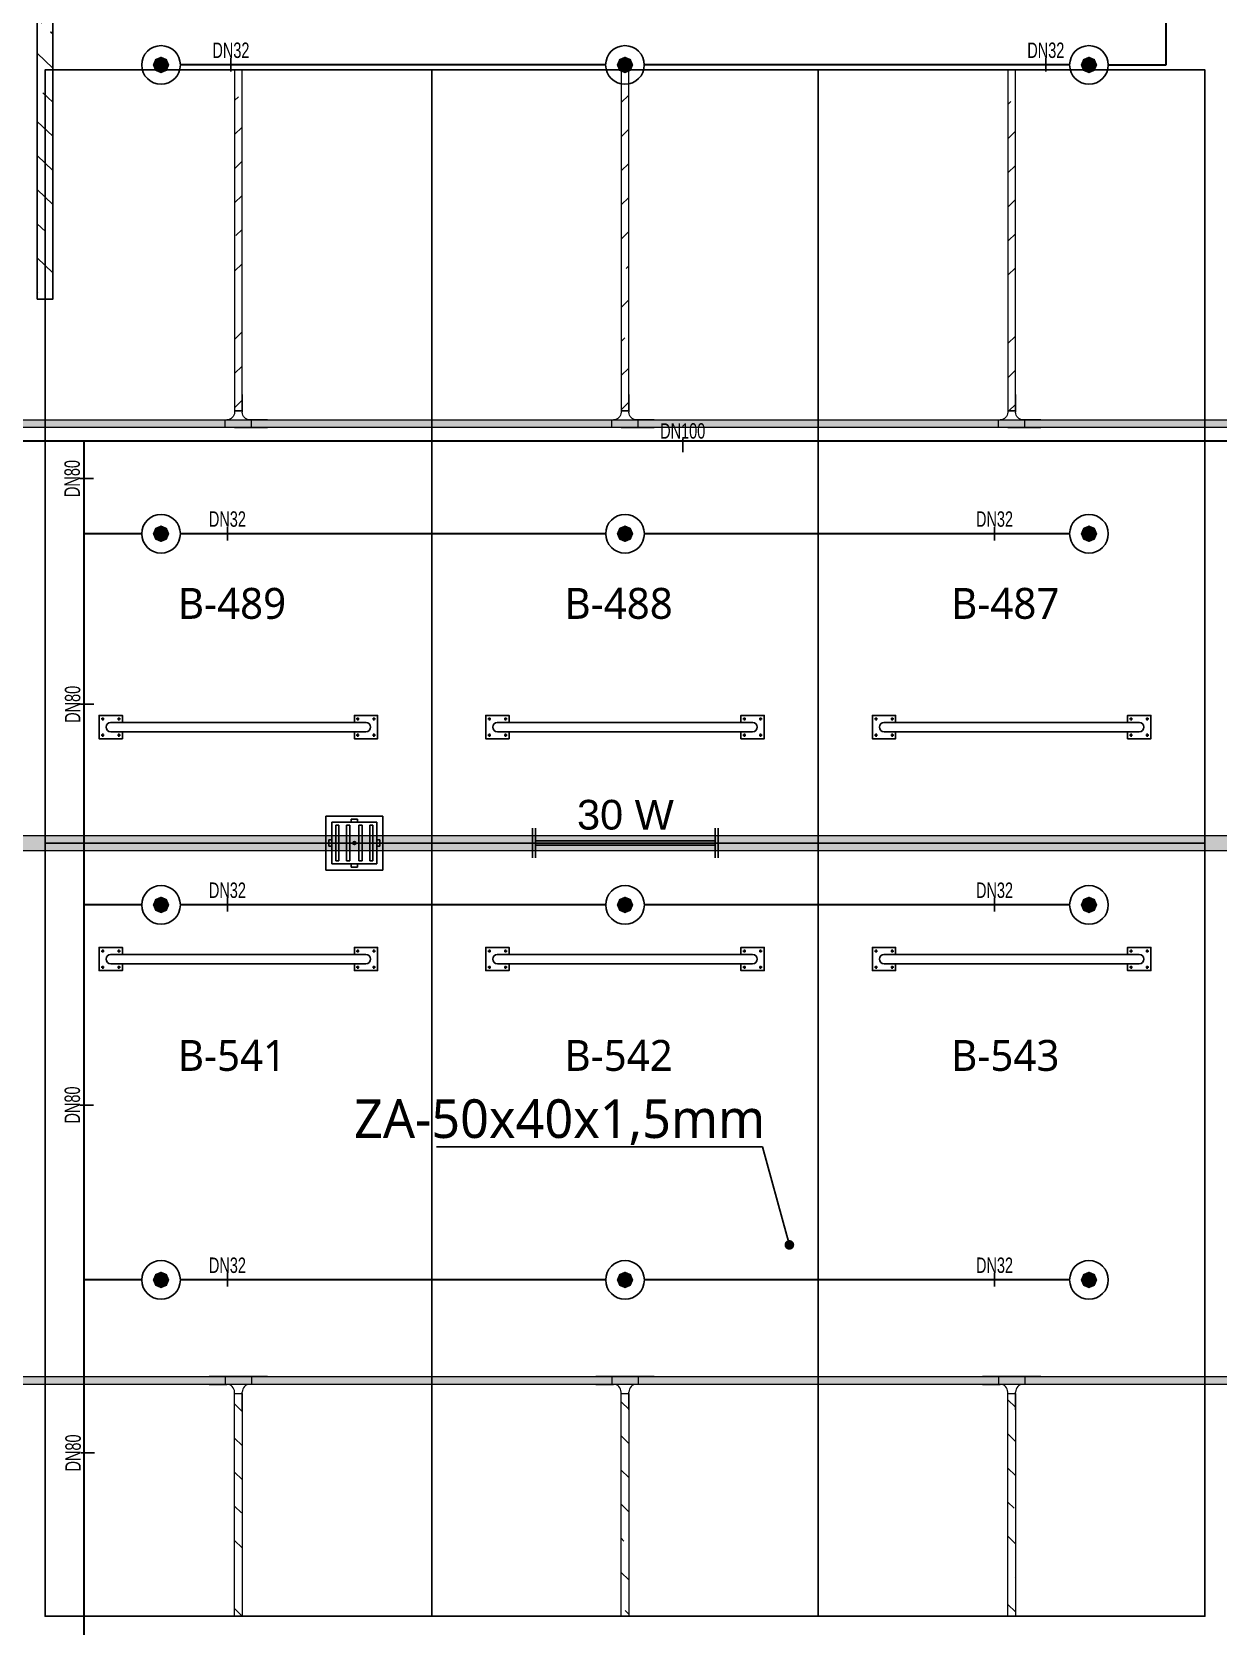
# Model space of a CAD drawing. Header units: millimetres. Extents: x -379292 to 1221486, y 92049 to 447512.
# Drawn here: x -149490 to -141820, y 159755 to 170064 of the extents above; entities that cross this region are included whole.
import ezdxf
from ezdxf import colors
from ezdxf.entities.mleader import LeaderData, LeaderLine
from ezdxf.enums import TextEntityAlignment as Align
from ezdxf.math import Vec2, Vec3

# ---------------------------------------------------------------- set-up
doc = ezdxf.new("R2010")
doc.units = ezdxf.units.MM
for name, color, linetype in [('-M-YNGN-BORUID', 7, 'Continuous'), ('-M-YNGN-BORUUZUN', 7, 'Continuous'), ('-M-YNGN-BORUYUK', 7, 'Continuous'), ('-M-YNGN-SPR-YUK', 7, 'Continuous'), ('-M-YNGN-ZON4-CAP-', 7, 'Continuous'), ('-M-YNGN-ZON4-SPR-', 7, 'Continuous'), ('-M-YNGN-ZON6-CAP-', 7, 'Continuous'), ('-M-YNGN-ZON6-SPR-', 7, 'Continuous'), ('04_RAIN INLET', 51, 'Continuous'), ('08_LAMP', 4, 'Continuous'), ('202-A-Y-MahalAd', 141, 'Continuous'), ('E_CT_ZA', 6, 'Continuous'), ('EYazı', 7, 'Continuous')]:
    doc.layers.add(name, color=color, linetype=linetype)
doc.layers.add('-M-YNGN-SPR-CAPCIZGI', color=188, linetype='Continuous', plot=False)
for name, color, linetype, lineweight in [('-M-YNGN-ZON4', 3, 'SP', 30), ('-M-YNGN-ZON6', 2, 'SP', 30), ('E_CT_AYDINLATMA', 3, 'Continuous', 9), ('E_CT_KIRMIZI', 1, 'Continuous', 9)]:
    doc.layers.add(name, color=color, linetype=linetype, lineweight=lineweight)
doc.styles.add('CIZGI', font='tahoma.ttf', dxfattribs={"width": 0.8, "oblique": 20})
doc.styles.add('HCAD', font='HCAD.SHX', dxfattribs={"width": 0.8, "height": 0.2})
doc.styles.add('PIPESIZE', font='hcad.shx', dxfattribs={"width": 0.8})
doc.styles.add('SPR-NOT', font='romans.shx')
doc.styles.get("Standard").update_dxf_attribs({"font": 'segoeuil.ttf'})
doc.styles.add('YAZI-2', font='arial.ttf', dxfattribs={"height": 2})
doc.linetypes.add('SP', pattern='A,2,-0.1,["SP",CIZGI,S=0.14,R=0.2,X=0,Y=-0.07],-0.255', length=2.355)

# ---------------------------------------------------------------- blocks, each defined once
blk = doc.blocks.new('202_Vida')
at = {"color": 0, "linetype": 'ByBlock', "ltscale": 0.2}
for points in [[(1, 0), (-1, 0)], [(0, 1), (0, -1)]]:
    blk.add_lwpolyline(points, dxfattribs=at)
at = {"color": 0, "linetype": 'ByBlock'}
for radius in [0.42, 0.23, 0.155]:
    blk.add_circle((0, 0), radius, dxfattribs=at)
blk = doc.blocks.new('202_Stoper')
at = {"color": 0, "linetype": 'ByBlock'}
for points in [[(-750, -30), (-750, -75), (-900, -75), (-900, 75), (-750, 75), (-750, 30)], [(750, -30), (750, -75), (900, -75), (900, 75), (750, 75), (750, 30)]]:
    blk.add_lwpolyline(points, dxfattribs=at)
blk.add_lwpolyline([(825, -30, 1), (825, 30), (-825, 30, 1), (-825, -30)], format="xyb", close=True, dxfattribs=at)
at = {"color": 0, "linetype": 'ByBlock', "yscale": 10, "zscale": 10, "rotation": 180}
for p, xscale in [((-877, 53), -10), ((-772, 53), 10), ((772, 53), -10), ((877, 53), 10)]:
    blk.add_blockref('202_Vida', p, dxfattribs=dict(at, xscale=xscale))
at = {"color": 0, "linetype": 'ByBlock', "yscale": 10, "zscale": 10}
for p, xscale in [((-877, -52), 10), ((-772, -52), -10), ((772, -52), 10), ((877, -52), -10)]:
    blk.add_blockref('202_Vida', p, dxfattribs=dict(at, xscale=xscale))
blk = doc.blocks.new('202_Mahalblok')
at = {"color": 0, "linetype": 'ByBlock', "flags": 128}
blk.add_lwpolyline([(0, 0), (0, 5000), (2500, 5000), (2500, 0)], close=True, dxfattribs=at)
at = {"color": 252}
blk.add_blockref('202_Stoper', (1250, 750), dxfattribs=at)
at = {"color": 0, "linetype": 'ByBlock', "ltscale": 25}
blk.add_attdef('MAHALNO', text='', height=200, dxfattribs=at).set_placement((1209, 1390), align=Align.BOTTOM_CENTER)
blk = doc.blocks.new('202_Izgara')
at = {"color": 8, "ltscale": 25}
blk.add_circle((0, 0), 0.1, dxfattribs=at)
at = {"layer": '04_RAIN INLET', "color": 8}
for p, q in [((1.85, 1.75), (-1.85, 1.75)), ((-1.85, 1.75), (-1.85, -1.75)), ((1.45, 1.35), (-1.45, 1.35)), ((-1.45, 1.35), (-1.45, -1.35)), ((-1.2, 1.15), (-1.2, -1.15)), ((-1, 1.15), (-1.2, 1.15)), ((-1, 1.15), (-1, -1.15)), ((-0.5, -1.15), (-0.5, 1.15)), ((-0.5, 1.15), (-0.3, 1.15)), ((-0.3, 1.15), (-0.3, -1.15)), ((0.3, 1.15), (0.3, -1.15)), ((0.5, 1.15), (0.3, 1.15)), ((0.5, -1.15), (0.5, 1.15)), ((1, 1.15), (1, -1.15)), ((1.2, 1.15), (1, 1.15)), ((1.2, 1.15), (1.2, -1.15)), ((1.45, -1.35), (1.45, 1.35)), ((1.85, -1.75), (1.85, 1.75)), ((-1.85, -1.75), (1.85, -1.75)), ((-1.45, -1.35), (1.45, -1.35)), ((-1, -1.15), (-1.2, -1.15)), ((-0.5, -1.15), (-0.3, -1.15)), ((0.5, -1.15), (0.3, -1.15)), ((1.2, -1.15), (1, -1.15))]:
    blk.add_line(p, q, dxfattribs=at)
at = {"layer": '04_RAIN INLET', "color": 8, "ltscale": 50}
for p, q in [((0.2, 1.55), (-0.2, 1.55)), ((-0.2, 1.35), (-0.2, 1.55)), ((0.2, 1.35), (0.2, 1.55)), ((-1.45, 0.2), (-1.65, 0.2)), ((1.65, 0.2), (1.45, 0.2)), ((-1.45, -0.2), (-1.65, -0.2)), ((1.65, -0.2), (1.45, -0.2)), ((-0.2, -1.55), (-0.2, -1.35)), ((0.2, -1.55), (0.2, -1.35))]:
    blk.add_line(p, q, dxfattribs=at)
at = {"layer": '04_RAIN INLET', "color": 8, "ltscale": 50, "extrusion": (-2.89798e-21, 1.6744e-09, 1)}
for points in [[(-1.65, 0.2), (-1.65, -0.2)], [(1.65, -0.2), (1.65, 0.2)]]:
    blk.add_lwpolyline(points, dxfattribs=at)
at = {"layer": '04_RAIN INLET', "color": 8, "ltscale": 50, "extrusion": (-2.89798e-21, 1.6744e-09, 1), "elevation": 0}
blk.add_lwpolyline([(-0.2, -1.55), (0.2, -1.55)], dxfattribs=at)
blk = doc.blocks.new('OtoParkBodrumKatMimari')
at = {"layer": '04_RAIN INLET', "xscale": 100, "yscale": 100, "zscale": 100, "rotation": 359.9999999845318}
blk.add_blockref('202_Izgara', (98950, 64000), dxfattribs=at)
at = {"layer": '202-A-Y-MahalAd', "color": 8, "ltscale": 25}
for p, values in [((96950, 64000), {'MAHALNO': 'B-489'}), ((99450, 64000), {'MAHALNO': 'B-488'}), ((101950, 64000), {'MAHALNO': 'B-487'})]:
    blk.add_blockref('202_Mahalblok', p, dxfattribs=at).add_auto_attribs(values)
ref = blk.add_blockref('202_Mahalblok', (96950, 64000), dxfattribs=dict(at, xscale=-1, rotation=180))
ref.add_attrib('MAHALNO', 'B-541', dxfattribs={"layer": '0', "color": 0, "linetype": 'ByBlock', "ltscale": 25, "height": 200}).set_placement((98159, 62467), align=Align.BOTTOM_CENTER)
ref = blk.add_blockref('202_Mahalblok', (99450, 64000), dxfattribs=dict(at, xscale=-1, rotation=180))
ref.add_attrib('MAHALNO', 'B-542', dxfattribs={"layer": '0', "color": 0, "linetype": 'ByBlock', "ltscale": 25, "height": 200}).set_placement((100659, 62467), align=Align.BOTTOM_CENTER)
ref = blk.add_blockref('202_Mahalblok', (101950, 64000), dxfattribs=dict(at, xscale=-1, rotation=180))
ref.add_attrib('MAHALNO', 'B-543', dxfattribs={"layer": '0', "color": 0, "linetype": 'ByBlock', "ltscale": 25, "height": 200}).set_placement((103159, 62467), align=Align.BOTTOM_CENTER)
blk = doc.blocks.new('SP-C-UP-12')
at = {"ltscale": 10}
blk.add_line((0, 0), (0, 0), dxfattribs=at)
at = {"color": 1, "linetype": 'Continuous'}
blk.add_circle((0, 0), 12.5, dxfattribs=at)
at = {"ltscale": 10}
for points in [[(-5.4, 0), (-3.8, 3.8), (-3.8, -3.8), (0, 5.4)], [(-3.8, -3.8), (0, 5.4), (0, -5.4), (3.8, 3.8)], [(0, -5.4), (3.8, 3.8), (3.8, -3.8), (5.4, 0)]]:
    blk.add_solid(points, dxfattribs=at)
at = {"layer": '-M-YNGN-SPR-YUK', "style": 'SPR-NOT', "width": 0.5, "flags": 9}
for tag, p in [('YUK', (0, 17.8)), ('CAP', (0, 14.4)), ('TIP', (0.2, 10.8))]:
    blk.add_attdef(tag, text='', height=2.5, dxfattribs=at).set_placement(p, align=Align.MIDDLE_CENTER)
blk = doc.blocks.new('SPRKL100')
at = {"layer": '-M-YNGN-SPR-CAPCIZGI'}
blk.add_line((0, 0.43), (0, -0.43), dxfattribs=at)
at = {"layer": '-M-YNGN-BORUID', "color": 0, "style": 'HCAD', "width": 0.8, "flags": 1}
blk.add_attdef('DIC', text='', height=0.4, dxfattribs=at).set_placement((0, -1.69), align=Align.CENTER)
at = {"layer": '-M-YNGN-BORUUZUN', "color": 0, "style": 'HCAD', "width": 0.7}
blk.add_attdef('BOY', text='', height=0.8, dxfattribs=at).set_placement((0, -1.08), align=Align.CENTER)
at = {"layer": '-M-YNGN-BORUYUK', "color": 6, "style": 'PIPESIZE', "width": 0.8}
blk.add_attdef('YUK', text='', height=0.5, dxfattribs=at).set_placement((0, 1.87), align=Align.CENTER)
at = {"color": 0, "style": 'PIPESIZE', "width": 0.7}
blk.add_attdef('CAP', text='', height=1, dxfattribs=at).set_placement((0, 0.45), align=Align.CENTER)
blk = doc.blocks.new('A$C69E781E7')
at = {"layer": '-M-YNGN-ZON4', "ltscale": 500}
for p, q in [((-3510.9, -7485.1), (-3510.9, -2137.6)), ((-3873.4, -7485.1), (-4148.4, -7485.1)), ((-3573.4, -7485.1), (-3848.4, -7485.1)), ((-3548.4, -7485.1), (-3510.9, -7485.1))]:
    blk.add_line(p, q, dxfattribs=at)
at = {"layer": '-M-YNGN-ZON4-CAP-'}
ref = blk.add_blockref('SPRKL100', (-4115.7, -7485.1), dxfattribs=dict(at, xscale=10, yscale=10, zscale=10))
ref.add_attrib('CAP', 'DN32', dxfattribs={"layer": '0', "color": 0, "height": 10, "style": 'PIPESIZE', "width": 0.7}).set_placement((-4115.7, -7480.6), align=Align.CENTER)
ref = blk.add_blockref('SPRKL100', (-3588.8, -7485.1), dxfattribs=dict(at, xscale=10, yscale=10, zscale=10))
ref.add_attrib('CAP', 'DN32', dxfattribs={"layer": '0', "color": 0, "height": 10, "style": 'PIPESIZE', "width": 0.7}).set_placement((-3588.8, -7480.6), align=Align.CENTER)
at = {"layer": '-M-YNGN-ZON4-SPR-'}
for p in [(-4160.9, -7485.1), (-3860.9, -7485.1), (-3560.9, -7485.1)]:
    blk.add_blockref('SP-C-UP-12', p, dxfattribs=at)
blk = doc.blocks.new('A$C69E8D8A3')
at = {"layer": '-M-YNGN-ZON6', "ltscale": 500}
for p, q in [((-1888.5, 6524.4), (3764, 6524.4)), ((634, 6524.4), (634, 1991.9)), ((671.5, 6464.4), (634, 6464.4)), ((971.5, 6464.4), (696.5, 6464.4)), ((1271.5, 6464.4), (996.5, 6464.4)), ((671.5, 6224.4), (634, 6224.4)), ((971.5, 6224.4), (696.5, 6224.4)), ((1271.5, 6224.4), (996.5, 6224.4)), ((671.5, 5981.9), (634, 5981.9)), ((971.5, 5981.9), (696.5, 5981.9)), ((1271.5, 5981.9), (996.5, 5981.9))]:
    blk.add_line(p, q, dxfattribs=at)
at = {"layer": '-M-YNGN-ZON6-CAP-'}
ref = blk.add_blockref('SPRKL100', (1021.3, 6521.4), dxfattribs=dict(at, xscale=10, yscale=10, zscale=10))
ref.add_attrib('CAP', 'DN100', dxfattribs={"layer": '0', "color": 0, "height": 10, "style": 'PIPESIZE', "width": 0.7}).set_placement((1021.3, 6525.9), align=Align.CENTER)
ref = blk.add_blockref('SPRKL100', (636, 6500.1), dxfattribs=dict(at, xscale=10.00000000000001, yscale=10.00000000000001, zscale=10.00000000000001, rotation=90))
ref.add_attrib('CAP', 'DN80', dxfattribs={"layer": '0', "color": 0, "height": 10, "rotation": 90, "style": 'PIPESIZE', "width": 0.7}).set_placement((631.5, 6500.1), align=Align.CENTER)
ref = blk.add_blockref('SPRKL100', (726.9, 6464.4), dxfattribs=dict(at, xscale=10, yscale=10, zscale=10))
ref.add_attrib('CAP', 'DN32', dxfattribs={"layer": '0', "color": 0, "height": 10, "style": 'PIPESIZE', "width": 0.7}).set_placement((726.9, 6468.9), align=Align.CENTER)
ref = blk.add_blockref('SPRKL100', (1222.9, 6464.4), dxfattribs=dict(at, xscale=10, yscale=10, zscale=10))
ref.add_attrib('CAP', 'DN32', dxfattribs={"layer": '0', "color": 0, "height": 10, "style": 'PIPESIZE', "width": 0.7}).set_placement((1222.9, 6468.9), align=Align.CENTER)
ref = blk.add_blockref('SPRKL100', (636.3, 6354.1), dxfattribs=dict(at, xscale=10.00000000000001, yscale=10.00000000000001, zscale=10.00000000000001, rotation=90))
ref.add_attrib('CAP', 'DN80', dxfattribs={"layer": '0', "color": 0, "height": 10, "rotation": 90, "style": 'PIPESIZE', "width": 0.7}).set_placement((631.8, 6354.1), align=Align.CENTER)
ref = blk.add_blockref('SPRKL100', (726.9, 6224.4), dxfattribs=dict(at, xscale=10, yscale=10, zscale=10))
ref.add_attrib('CAP', 'DN32', dxfattribs={"layer": '0', "color": 0, "height": 10, "style": 'PIPESIZE', "width": 0.7}).set_placement((726.9, 6228.9), align=Align.CENTER)
ref = blk.add_blockref('SPRKL100', (1222.9, 6224.4), dxfattribs=dict(at, xscale=10, yscale=10, zscale=10))
ref.add_attrib('CAP', 'DN32', dxfattribs={"layer": '0', "color": 0, "height": 10, "style": 'PIPESIZE', "width": 0.7}).set_placement((1222.9, 6228.9), align=Align.CENTER)
ref = blk.add_blockref('SPRKL100', (636.1, 6095), dxfattribs=dict(at, xscale=10.00000000000001, yscale=10.00000000000001, zscale=10.00000000000001, rotation=90))
ref.add_attrib('CAP', 'DN80', dxfattribs={"layer": '0', "color": 0, "height": 10, "rotation": 90, "style": 'PIPESIZE', "width": 0.7}).set_placement((631.6, 6095), align=Align.CENTER)
ref = blk.add_blockref('SPRKL100', (726.9, 5981.9), dxfattribs=dict(at, xscale=10, yscale=10, zscale=10))
ref.add_attrib('CAP', 'DN32', dxfattribs={"layer": '0', "color": 0, "height": 10, "style": 'PIPESIZE', "width": 0.7}).set_placement((726.9, 5986.4), align=Align.CENTER)
ref = blk.add_blockref('SPRKL100', (1222.9, 5981.9), dxfattribs=dict(at, xscale=10, yscale=10, zscale=10))
ref.add_attrib('CAP', 'DN32', dxfattribs={"layer": '0', "color": 0, "height": 10, "style": 'PIPESIZE', "width": 0.7}).set_placement((1222.9, 5986.4), align=Align.CENTER)
ref = blk.add_blockref('SPRKL100', (636.6, 5870), dxfattribs=dict(at, xscale=10.00000000000001, yscale=10.00000000000001, zscale=10.00000000000001, rotation=90))
ref.add_attrib('CAP', 'DN80', dxfattribs={"layer": '0', "color": 0, "height": 10, "rotation": 90, "style": 'PIPESIZE', "width": 0.7}).set_placement((632.1, 5870), align=Align.CENTER)
at = {"layer": '-M-YNGN-ZON6-SPR-', "rotation": 180}
for p in [(684, 6464.4), (984, 6464.4), (1284, 6464.4), (684, 6224.4), (984, 6224.4), (1284, 6224.4), (684, 5981.9), (984, 5981.9), (1284, 5981.9)]:
    blk.add_blockref('SP-C-UP-12', p, dxfattribs=at)
blk = doc.blocks.new('*U600')
h = blk.add_hatch()
h.set_pattern_fill('ANSI33', color=0, scale=50, angle=1, style=0)
h.paths.add_polyline_path([(-45353, 100), (-232, 100), (-232, 0), (-45353, 0)])
at = {"color": 0}
blk.add_lwpolyline([(-45353, 100), (-232, 100), (-232, 0), (-45353, 0)], close=True, dxfattribs=at)
at = {"ltscale": 25, "flags": 1}
for tag, p in [('YUKSEKLIK', (-229, -149)), ('KALINLIK', (-229, -213))]:
    blk.add_attdef(tag, p, '', height=50, dxfattribs=at)
blk = doc.blocks.new('*U753')
h = blk.add_hatch()
h.set_pattern_fill('ANSI33', color=0, scale=50, angle=1, style=0)
h.paths.add_polyline_path([(-1851, 50), (57124, 50), (57124, 0), (-1851, 0)])
at = {"color": 0}
blk.add_lwpolyline([(-1851, 50), (57124, 50), (57124, 0), (-1851, 0)], close=True, dxfattribs=at)
at = {"ltscale": 25, "flags": 1}
for tag, p in [('YUKSEKLIK', (-229, -149)), ('KALINLIK', (-229, -213))]:
    blk.add_attdef(tag, p, '', height=50, dxfattribs=at)
blk = doc.blocks.new('*U754')
h = blk.add_hatch()
h.set_pattern_fill('ANSI33', color=0, scale=50, angle=1, style=0)
h.paths.add_polyline_path([(-1904, 50), (57124, 50), (57124, 0), (-1904, 0)])
at = {"color": 0}
blk.add_lwpolyline([(-1904, 50), (57124, 50), (57124, 0), (-1904, 0)], close=True, dxfattribs=at)
at = {"ltscale": 25, "flags": 1}
for tag, p in [('YUKSEKLIK', (-229, -149)), ('KALINLIK', (-229, -213))]:
    blk.add_attdef(tag, p, '', height=50, dxfattribs=at)
blk = doc.blocks.new('*U931')
h = blk.add_hatch()
h.set_pattern_fill('ANSI33', color=0, scale=50, angle=1, style=0)
h.paths.add_polyline_path([(-3797, 100), (179, 100), (179, 0), (-3797, 0)])
at = {"color": 0}
blk.add_lwpolyline([(-3797, 100), (179, 100), (179, 0), (-3797, 0)], close=True, dxfattribs=at)
at = {"ltscale": 25, "flags": 1}
for tag, p in [('YUKSEKLIK', (-229, -149)), ('KALINLIK', (-229, -213))]:
    blk.add_attdef(tag, p, '', height=50, dxfattribs=at)
blk = doc.blocks.new('_DOT')
at = {"color": 0, "linetype": 'ByBlock'}
blk.add_line((-0.5, 0), (-1, 0), dxfattribs=at)
at = {"color": 0, "linetype": 'ByBlock', "const_width": 0.5}
blk.add_lwpolyline([(-0.25, 0, 1), (0.25, 0, 1)], format="xyb", close=True, dxfattribs=at)
blk = doc.blocks.new('40 W SIVA ÜSTÜ ETANJ LED 50')
at = {"layer": '08_LAMP'}
for p, q in [((-625, -100), (-625, 100)), ((-605, -100), (-605, 100)), ((-605, 15), (605, 15)), ((605, -100), (605, 100)), ((625, -100), (625, 100)), ((-605, -15), (605, -15))]:
    blk.add_line(p, q, dxfattribs=at)
at = {"layer": '08_LAMP', "color": 2, "style": 'YAZI-2'}
blk.add_text('30 W', height=200, dxfattribs=at).set_placement((0, 90), align=Align.CENTER)
blk = doc.blocks.new('*U1031')
h = blk.add_hatch()
h.set_pattern_fill('ANSI33', color=0, scale=50, angle=1, style=0)
h.paths.add_polyline_path([(-2093, 50), (111, 50), (111, 0), (-2093, 0)])
at = {"color": 0}
blk.add_lwpolyline([(-2093, 50), (111, 50), (111, 0), (-2093, 0)], close=True, dxfattribs=at)
at = {"ltscale": 25, "flags": 1}
for tag, p in [('YUKSEKLIK', (-229, -149)), ('KALINLIK', (-229, -213))]:
    blk.add_attdef(tag, p, '', height=50, dxfattribs=at)
blk = doc.blocks.new('*U1012')
at = {"color": 0}
for p, q in [((214, 214), (-164, 214)), ((-60, 214), (-60, 164)), ((0, 214), (214, 214)), ((110, 214), (110, 164)), ((-164, 164), (-50, 164)), ((0, 0), (0, 114)), ((0, 104), (50, 104)), ((50, 0), (50, 114)), ((214, 164), (100, 164))]:
    blk.add_line(p, q, dxfattribs=at)
for centre, start, end in [((-50, 114), 0, 90), ((100, 114), 90, 180)]:
    blk.add_arc(centre, 50, start, end, dxfattribs=at)
blk = doc.blocks.new('*U1011')
h = blk.add_hatch()
h.set_pattern_fill('ANSI33', color=0, scale=50, angle=1, style=0)
h.paths.add_polyline_path([(-2093, 50), (-653, 50), (-653, 0), (-2093, 0)])
at = {"color": 0}
blk.add_lwpolyline([(-2093, 50), (-653, 50), (-653, 0), (-2093, 0)], close=True, dxfattribs=at)
at = {"ltscale": 25, "flags": 1}
for tag, p in [('YUKSEKLIK', (-229, -149)), ('KALINLIK', (-229, -213))]:
    blk.add_attdef(tag, p, '', height=50, dxfattribs=at)

msp = doc.modelspace()

# ---------------------------------------------------------------- block references
at = {"color": 8}
msp.add_blockref('OtoParkBodrumKatMimari', (-246354.8, 100818.8), dxfattribs=at)

# ---------------------------------------------------------------- next in the draw order: block references
at = {"layer": '-M-YNGN-ZON4', "ltscale": 25, "xscale": 10, "yscale": 10, "zscale": 10}
msp.add_blockref('A$C69E781E7', (-107045.9, 244701.5), dxfattribs=at)
at = {"layer": '-M-YNGN-ZON6', "ltscale": 25, "xscale": 10, "yscale": 10, "zscale": 10}
msp.add_blockref('A$C69E8D8A3', (-155494.7, 102175), dxfattribs=at)
at = {"layer": '08_LAMP', "xscale": 0.96, "yscale": 0.96, "zscale": 0.96}
msp.add_blockref('40 W SIVA ÜSTÜ ETANJ LED 50', (-145652.1, 164819.8), dxfattribs=at)
at = {"layer": 'E_CT_AYDINLATMA', "rotation": 180}
msp.add_blockref('*U600', (-165171.7, 164868.8), dxfattribs=at)
at = {"layer": 'E_CT_KIRMIZI', "color": 1, "xscale": -1, "rotation": 89.9999999999999}
for p in [(-148129.8, 167725.8), (-145629.8, 167725.8), (-143129.8, 167725.8)]:
    msp.add_blockref('*U1031', p, dxfattribs=at)
at = {"layer": 'E_CT_KIRMIZI', "color": 2, "xscale": -1, "rotation": 180}
for p in [(-148179.8, 167719.1), (-145679.8, 167719.1), (-143179.8, 167719.1)]:
    msp.add_blockref('*U1012', p, dxfattribs=at)
at = {"layer": 'E_CT_KIRMIZI', "color": 1}
for name, p, rotation in [('*U754', (-116880.6, 167555.1), 180), ('*U753', (-116880.6, 161368.8), 180), ('*U1011', (-148129.8, 161911.7), 90.00000000000006), ('*U1011', (-145629.8, 161911.7), 90.00000000000006), ('*U1011', (-143129.8, 161911.7), 90.00000000000006)]:
    msp.add_blockref(name, p, dxfattribs=dict(at, rotation=rotation))
at = {"layer": 'E_CT_KIRMIZI', "color": 2}
for p in [(-148179.8, 161154.8), (-145679.8, 161154.8), (-143179.8, 161154.8)]:
    msp.add_blockref('*U1012', p, dxfattribs=at)
at = {"layer": 'E_CT_ZA', "color": 112, "rotation": 90}
msp.add_blockref('*U931', (-149354.8, 172131.9), dxfattribs=at)

# ---------------------------------------------------------------- next in the draw order: leaders
at = {"layer": 'EYazı', "color": 7}
ml = msp.add_multileader_mtext('Standard', dxfattribs=at)
ml.set_content('ZA-50x40x1,5mm', color=7)
ml.set_leader_properties(color=1)
ml.set_arrow_properties(name='DOT')
ml.build(insert=Vec2(0, 0))
ml.multileader.update_dxf_attribs({"text_left_attachment_type": 6, "text_right_attachment_type": 6, "dogleg_length": 50, "arrow_head_size": 62.5})
ctx = ml.context
ctx.base_point, ctx.char_height, ctx.arrow_head_size, ctx.landing_gap_size, ctx.plane_origin = Vec3(-147431.2, 162855.1), 250, 62.5, 25, Vec3(-145433.2, 163163)
ctx.left_attachment, ctx.right_attachment = 6, 6
notes = []
notes.append((ctx, [(0, (1, 1, 0), (-144765.9, 162855.1), (-1, 0), 62.5, [(0, [(-144592.1, 162220.6)], 0, [])])]))
ctx.mtext.insert, ctx.mtext.width, ctx.mtext.defined_height, ctx.mtext.line_spacing_style, ctx.mtext.flow_direction = Vec3(-147406.2, 163161.8), 2000, 439.9, 2, 5
for ctx, leaders in notes:
    for number, flags, end, landing, length, lines in leaders:
        leader = LeaderData()
        leader.index, (leader.has_last_leader_line, leader.has_dogleg_vector, leader.attachment_direction) = number, flags
        leader.last_leader_point, leader.dogleg_vector, leader.dogleg_length = Vec3(end), Vec3(landing), length
        for number, points, colour, breaks in lines:
            line = LeaderLine()
            line.index, line.vertices, line.color, line.breaks = number, Vec3.list(points), colors.encode_raw_color(colour), breaks
            leader.lines.append(line)
        ctx.leaders.append(leader)

doc.saveas('drawing.dxf')
